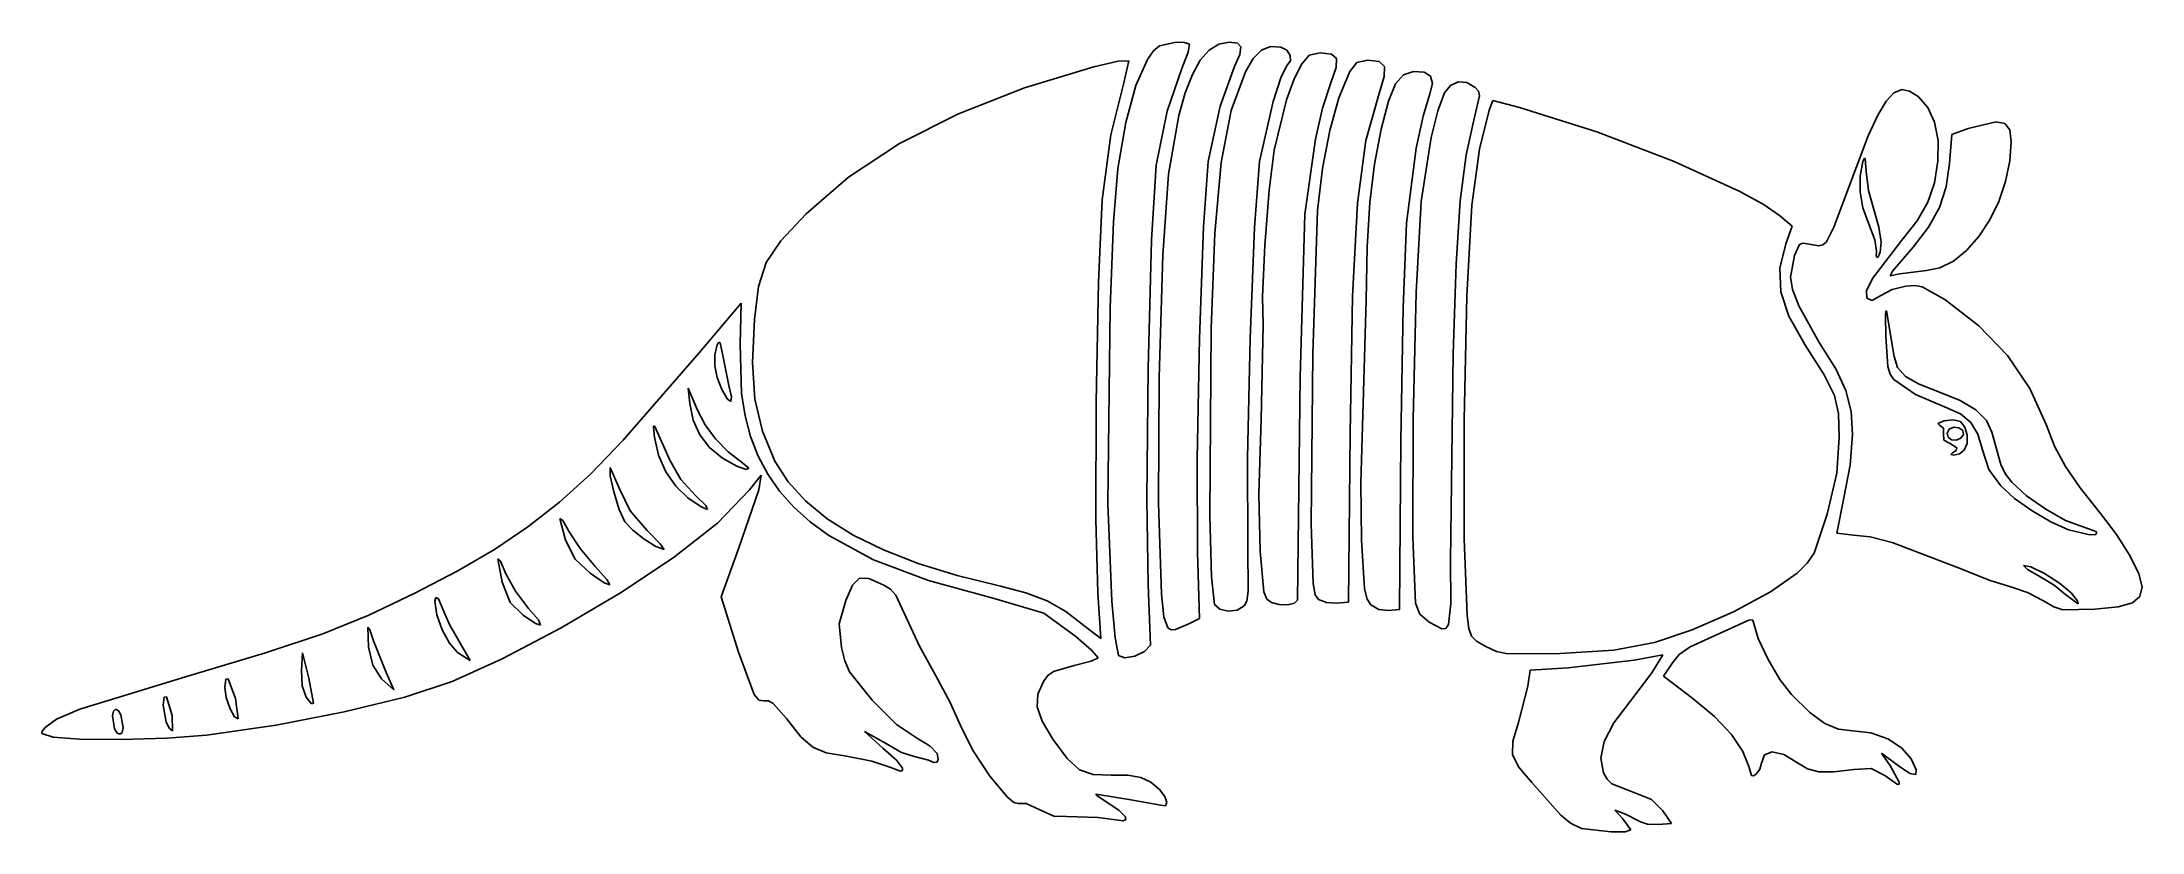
# Model space of a CAD drawing. Extents: x 170 to 324, y 206 to 264.
import ezdxf

# ---------------------------------------------------------------- set-up
doc = ezdxf.new("R2010")
doc.units = 0

msp = doc.modelspace()

# ---------------------------------------------------------------- linework, layer by layer
at = {"layer": 'Layer 1'}
for p, q in [((247.104273, 261.74516), (248.877453, 262.152145)), ((248.877453, 262.152145), (249.664197, 262.193308)), ((249.664197, 262.193308), (249.292825, 260.580887)), ((250.172968, 260.376921), (251.009308, 262.293173)), ((251.009308, 262.293173), (251.450105, 262.912668)), ((251.450105, 262.912668), (251.898171, 263.283459)), ((251.898171, 263.283459), (253.109326, 263.548517)), ((253.109326, 263.548517), (253.724342, 263.533572)), ((253.987388, 262.819334), (253.514853, 261.620394)), ((253.724342, 263.533572), (254.095613, 263.406329)), ((254.095613, 263.406329), (253.987388, 262.819334)), ((254.294605, 261.192903), (254.874863, 262.233678)), ((254.874863, 262.233678), (255.515611, 262.971934)), ((255.515611, 262.971934), (256.21877, 263.411835)), ((256.21877, 263.411835), (256.986261, 263.557543)), ((256.986261, 263.557543), (257.588008, 263.480345)), ((257.764382, 262.652858), (257.368848, 261.762636)), ((257.588008, 263.480345), (257.842409, 263.202105)), ((257.842409, 263.202105), (257.764382, 262.652858)), ((258.170297, 261.393442), (258.735691, 262.354657)), ((258.735691, 262.354657), (259.34018, 262.96355)), ((259.34018, 262.96355), (260.007142, 263.23633)), ((260.007142, 263.23633), (260.759956, 263.189207)), ((260.759956, 263.189207), (261.184608, 262.954317)), ((261.184608, 262.954317), (261.426596, 262.57818)), ((261.4475, 262.174722), (261.2089, 261.857873)), ((261.426596, 262.57818), (261.4475, 262.174722)), ((262.231593, 261.9039), (262.825998, 262.593237)), ((262.825998, 262.593237), (263.633089, 262.763794)), ((263.633089, 262.763794), (264.448984, 262.680379)), ((264.448984, 262.680379), (264.82584, 262.359224)), ((264.82584, 262.359224), (264.801681, 261.693966)), ((266.304298, 262.073791), (267.103867, 262.234628)), ((267.103867, 262.234628), (267.925531, 262.136296)), ((242.043809, 260.209886), (247.104273, 261.74516)), ((253.514853, 261.620394), (252.450961, 258.499198)), ((253.772916, 259.845447), (254.294605, 261.192903)), ((257.368848, 261.762636), (256.312587, 258.887304)), ((257.129971, 258.552181), (258.170297, 261.393442)), ((260.779775, 261.018849), (260.201659, 259.223171)), ((261.2089, 261.857873), (260.779775, 261.018849)), ((261.162949, 259.337006), (261.691246, 260.806504)), ((261.691246, 260.806504), (262.231593, 261.9039)), ((264.801681, 261.693966), (264.414535, 260.578241)), ((264.995296, 259.494452), (265.784286, 261.397797)), ((265.784286, 261.397797), (266.304298, 262.073791)), ((267.925531, 262.136296), (268.312486, 261.770306)), ((268.300865, 261.030169), (267.9268, 259.809394)), ((268.312486, 261.770306), (268.300865, 261.030169)), ((269.127484, 260.495514), (269.696903, 261.158915)), ((269.696903, 261.158915), (270.425866, 261.395559)), ((270.425866, 261.395559), (271.208543, 261.353893)), ((271.208543, 261.353893), (271.677082, 261.059574)), ((271.677082, 261.059574), (271.821518, 260.526059)), ((273.129442, 260.392805), (273.704899, 260.643335)), ((273.704899, 260.643335), (274.335804, 260.597976)), ((237.217533, 258.321631), (242.043809, 260.209886)), ((249.292825, 260.580887), (248.332815, 256.773728)), ((249.436041, 257.672414), (250.172968, 260.376921)), ((253.307874, 258.187148), (253.772916, 259.845447)), ((260.201659, 259.223171), (259.190925, 254.826304)), ((260.264365, 255.667966), (261.162949, 259.337006)), ((264.414535, 260.578241), (263.804274, 258.738824)), ((264.325707, 257.103283), (264.995296, 259.494452)), ((267.9268, 259.809394), (266.96219, 256.36755)), ((268.087031, 257.207551), (268.622547, 259.235134)), ((268.622547, 259.235134), (269.127484, 260.495514)), ((271.631888, 259.766805), (271.133759, 258.143732)), ((271.821518, 260.526059), (271.631888, 259.766805)), ((272.201307, 258.54219), (272.689109, 259.859938)), ((272.689109, 259.859938), (273.129442, 260.392805)), ((274.335804, 260.597976), (274.942483, 260.243178)), ((275.250328, 259.638594), (274.902081, 258.083744)), ((274.942483, 260.243178), (275.176881, 259.977434)), ((275.176881, 259.977434), (275.250328, 259.638594)), ((275.965017, 258.589169), (276.234151, 259.297)), ((276.234151, 259.297), (278.164098, 258.770135)), ((304.324417, 258.211895), (304.940106, 259.240727)), ((304.940106, 259.240727), (305.513487, 259.84987)), ((305.513487, 259.84987), (306.075542, 260.082003)), ((306.075542, 260.082003), (306.657255, 259.979804)), ((306.657255, 259.979804), (307.289607, 259.585954)), ((307.289607, 259.585954), (307.995101, 258.787004)), ((232.924033, 256.145185), (237.217533, 258.321631)), ((248.845415, 254.31736), (249.436041, 257.672414)), ((252.450961, 258.499198), (251.648352, 254.561721)), ((252.54005, 253.921364), (253.307874, 258.187148)), ((256.312587, 258.887304), (255.455754, 254.826304)), ((256.405009, 254.767331), (257.129971, 258.552181)), ((263.804274, 258.738824), (263.272118, 256.466664)), ((271.133759, 258.143732), (270.643717, 255.815715)), ((271.715546, 256.590256), (272.201307, 258.54219)), ((274.902081, 258.083744), (274.273455, 255.320693)), ((275.261233, 255.732234), (275.965017, 258.589169)), ((278.164098, 258.770135), (283.814405, 256.995627)), ((303.635438, 256.720695), (304.324417, 258.211895)), ((307.995101, 258.787004), (308.479698, 257.699218)), ((308.479698, 257.699218), (308.728189, 256.372671)), ((310.917966, 257.252606), (312.96343, 257.722329)), ((312.96343, 257.722329), (313.603492, 257.599376)), ((313.603492, 257.599376), (313.962876, 257.145312)), ((229.203397, 253.703648), (232.924033, 256.145185)), ((248.332815, 256.773728), (247.703988, 252.048182)), ((263.272118, 256.466664), (262.514591, 250.98985)), ((263.798482, 254.323529), (264.325707, 257.103283)), ((266.96219, 256.36755), (266.348496, 251.785489)), ((267.585296, 254.65407), (268.087031, 257.207551)), ((270.991994, 251.915891), (271.715546, 256.590256)), ((283.814405, 256.995627), (289.461224, 254.84292)), ((301.913677, 252.180474), (303.635438, 256.720695)), ((308.728189, 256.372671), (308.725366, 254.857437)), ((309.568407, 254.68731), (309.727342, 256.797272)), ((309.727342, 256.797272), (310.917966, 257.252606)), ((313.962876, 257.145312), (314.072641, 256.272274)), ((314.072641, 256.272274), (313.963845, 254.892399)), ((251.648352, 254.561721), (251.311732, 249.087178)), ((255.455754, 254.826304), (255.105988, 250.07322)), ((255.938387, 249.611047), (256.405009, 254.767331)), ((259.190925, 254.826304), (258.833777, 250.033576)), ((259.906754, 252.746383), (260.264365, 255.667966)), ((267.246914, 251.853865), (267.585296, 254.65407)), ((270.643717, 255.815715), (269.920618, 250.328393)), ((274.273455, 255.320693), (273.841877, 251.972593)), ((274.70203, 251.651308), (275.261233, 255.732234)), ((289.461224, 254.84292), (294.206998, 252.684358)), ((303.245059, 254.826304), (303.032983, 253.768442)), ((303.349693, 255.086249), (303.245059, 254.826304)), ((303.41886, 255.068501), (303.349693, 255.086249)), ((303.483263, 254.101539), (303.41886, 255.068501)), ((308.725366, 254.857437), (308.479825, 253.292123)), ((309.323463, 252.983023), (309.568407, 254.68731)), ((313.963845, 254.892399), (313.662858, 253.384041)), ((226.095712, 251.020118), (229.203397, 253.703648)), ((248.547234, 250.438608), (248.845415, 254.31736)), ((252.130691, 247.99849), (252.54005, 253.921364)), ((263.436583, 251.254433), (263.798482, 254.323529)), ((303.032983, 253.768442), (303.035089, 252.632066)), ((303.657286, 252.713649), (303.483263, 254.101539)), ((308.479825, 253.292123), (307.991542, 251.881333)), ((308.831844, 251.478492), (309.323463, 252.983023)), ((313.662858, 253.384041), (313.162721, 251.930805)), ((247.703988, 252.048182), (247.433212, 246.032178)), ((259.595496, 248.717549), (259.906754, 252.746383)), ((266.348496, 251.785489), (265.996025, 245.008676)), ((267.054404, 248.607723), (267.246914, 251.853865)), ((270.63875, 245.266744), (270.991994, 251.915891)), ((273.841877, 251.972593), (273.545187, 247.359985)), ((274.334567, 245.002346), (274.70203, 251.651308)), ((294.206998, 252.684358), (295.961508, 251.719237)), ((295.961508, 251.719237), (297.154173, 250.89228)), ((301.131459, 250.045454), (301.913677, 252.180474)), ((303.035089, 252.632066), (303.24661, 251.468436)), ((303.24661, 251.468436), (303.662782, 250.328811)), ((304.038675, 251.323418), (303.657286, 252.713649)), ((307.991542, 251.881333), (307.210837, 250.516393)), ((308.04189, 250.05571), (308.831844, 251.478492)), ((313.162721, 251.930805), (312.497575, 250.577687)), ((224.254578, 249.058441), (226.095712, 251.020118)), ((248.301601, 244.192976), (248.547234, 250.438608)), ((255.105988, 250.07322), (254.807275, 241.929434)), ((258.833777, 250.033576), (258.518193, 241.915435)), ((262.514591, 250.98985), (262.166396, 239.101405)), ((263.077643, 240.796126), (263.436583, 251.254433)), ((269.920618, 250.328393), (269.68382, 244.191721)), ((297.154173, 250.89228), (298.074763, 250.110665)), ((298.074763, 250.110665), (297.615897, 248.830469)), ((300.58843, 248.986924), (301.131459, 250.045454)), ((303.662782, 250.328811), (304.108022, 249.128723)), ((304.412339, 250.053521), (304.038675, 251.323418)), ((304.567841, 248.954948), (304.412339, 250.053521)), ((307.210837, 250.516393), (306.088029, 249.088625)), ((306.90194, 248.59667), (308.04189, 250.05571)), ((312.497575, 250.577687), (311.701558, 249.369687)), ((223.178561, 247.461815), (224.254578, 249.058441)), ((251.311732, 249.087178), (251.060039, 239.762832)), ((255.673083, 242.655486), (255.938387, 249.611047)), ((259.418476, 244.979462), (259.595496, 248.717549)), ((266.990282, 244.716431), (267.054404, 248.607723)), ((297.615897, 248.830469), (297.181512, 247.043612)), ((298.25833, 247.977507), (298.619192, 248.792752)), ((298.619192, 248.792752), (298.852173, 248.886295)), ((298.852173, 248.886295), (299.192838, 248.837287)), ((299.192838, 248.837287), (300.027815, 248.689373)), ((300.027815, 248.689373), (300.326369, 248.762746)), ((300.326369, 248.762746), (300.58843, 248.986924)), ((306.088029, 249.088625), (303.947887, 246.300805)), ((304.108022, 249.128723), (304.227588, 248.286299)), ((304.501431, 248.224148), (304.567841, 248.954948)), ((304.567841, 248.954948), (304.567841, 248.954948)), ((305.401331, 246.834712), (306.90194, 248.59667)), ((310.808809, 248.351802), (309.853467, 247.569029)), ((311.701558, 249.369687), (310.808809, 248.351802)), ((222.616733, 245.718547), (223.178561, 247.461815)), ((251.87888, 239.069829), (252.130691, 247.99849)), ((273.545187, 247.359985), (273.321224, 240.803405)), ((297.181512, 247.043612), (297.248268, 245.335446)), ((297.953399, 246.397935), (298.25833, 247.977507)), ((304.227588, 248.286299), (304.214702, 247.912315)), ((304.214702, 247.912315), (304.341596, 247.838476)), ((304.341596, 247.838476), (304.501431, 248.224148)), ((305.244483, 246.493681), (305.401331, 246.834712)), ((305.401331, 246.834712), (305.401331, 246.834712)), ((307.891559, 246.888814), (305.932878, 246.636274)), ((308.869671, 247.066367), (307.891559, 246.888814)), ((309.853467, 247.569029), (308.869671, 247.066367)), ((222.318165, 243.316943), (222.616733, 245.718547)), ((247.433212, 246.032178), (247.270929, 237.266365)), ((297.248268, 245.335446), (297.847744, 243.539906)), ((298.114498, 245.496563), (297.953399, 246.397935)), ((298.557663, 244.309699), (298.114498, 245.496563)), ((303.947887, 246.300805), (303.513466, 245.393638)), ((303.513466, 245.393638), (303.538375, 244.869812)), ((304.55149, 245.066398), (305.387754, 245.490148)), ((305.932878, 246.636274), (305.244483, 246.493681)), ((305.387754, 245.490148), (306.374652, 245.752115)), ((306.374652, 245.752115), (307.009562, 245.793201)), ((307.009562, 245.793201), (307.57994, 245.681478)), ((307.57994, 245.681478), (309.22183, 244.756738)), ((218.286658, 240.871929), (221.360586, 244.507567)), ((221.360586, 244.507567), (221.286479, 241.503666)), ((248.123723, 229.875703), (248.301601, 244.192976)), ((259.463578, 242.930117), (259.418476, 244.979462)), ((265.996025, 245.008676), (265.815084, 234.982579)), ((266.719561, 235.511745), (266.990282, 244.716431)), ((269.68382, 244.191721), (269.518955, 234.453413)), ((270.422691, 236.043359), (270.63875, 245.266744)), ((274.133018, 235.977674), (274.334567, 245.002346)), ((300.049399, 241.627578), (298.557663, 244.309699)), ((303.538375, 244.869812), (303.910898, 244.702548)), ((303.910898, 244.702548), (304.55149, 245.066398)), ((304.914991, 243.91499), (304.900912, 243.587985)), ((304.955832, 243.933991), (304.914991, 243.91499)), ((305.517774, 240.603922), (304.955832, 243.933991)), ((309.22183, 244.756738), (311.710109, 242.857426)), ((222.175376, 240.159646), (222.318165, 243.316943)), ((255.566568, 229.040605), (255.673083, 242.655486)), ((259.321894, 236.045165), (259.463578, 242.930117)), ((297.847744, 243.539906), (299.011519, 241.490929)), ((304.900912, 243.587985), (304.926854, 242.075162)), ((311.710109, 242.857426), (313.792855, 240.678716)), ((212.750937, 234.491263), (218.286658, 240.871929)), ((219.429436, 240.725033), (219.423553, 239.929025)), ((219.615585, 241.463904), (219.429436, 240.725033)), ((219.723666, 241.65432), (219.615585, 241.463904)), ((219.817558, 241.600774), (219.723666, 241.65432)), ((220.008086, 240.670155), (219.817558, 241.600774)), ((221.286479, 241.503666), (221.385418, 237.91483)), ((254.807275, 241.929434), (254.634946, 233.108064)), ((258.518193, 241.915435), (258.327065, 233.222049)), ((262.968774, 228.368004), (263.077643, 240.796126)), ((273.321224, 240.803405), (273.131227, 225.728026)), ((299.011519, 241.490929), (300.424683, 239.264319)), ((301.256825, 239.711571), (300.049399, 241.627578)), ((304.926854, 242.075162), (305.074799, 239.889309)), ((219.423553, 239.929025), (219.597336, 239.081747)), ((220.466058, 238.485996), (220.008086, 240.670155)), ((222.361644, 237.4975), (222.175376, 240.159646)), ((251.060039, 239.762832), (250.960149, 230.184154)), ((300.424683, 239.264319), (301.174468, 237.767692)), ((302.005834, 238.117923), (301.256825, 239.711571)), ((305.074799, 239.889309), (305.241852, 239.329603)), ((305.241852, 239.329603), (305.505576, 238.937716)), ((305.780507, 239.799898), (305.517774, 240.603922)), ((306.354699, 239.151992), (305.780507, 239.799898)), ((307.339811, 238.58256), (306.354699, 239.151992)), ((313.792855, 240.678716), (315.437446, 238.260841)), ((218.157409, 236.702368), (217.486165, 238.289866)), ((217.486165, 238.289866), (217.608945, 237.175244)), ((219.597336, 239.081747), (219.950184, 238.189065)), ((219.950184, 238.189065), (220.35664, 237.493667)), ((220.659302, 237.667877), (220.466058, 238.485996)), ((220.466058, 238.485996), (220.466058, 238.485996)), ((220.607921, 237.328519), (220.659302, 237.667877)), ((221.385418, 237.91483), (221.642492, 236.286588)), ((251.830561, 229.90529), (251.87888, 239.069829)), ((262.166396, 239.101405), (261.970105, 222.8366)), ((301.174468, 237.767692), (301.468359, 236.43945)), ((302.386172, 236.599383), (302.005834, 238.117923)), ((305.505576, 238.937716), (307.085692, 237.84543)), ((307.085692, 237.84543), (309.370975, 236.858715)), ((308.8353, 238.013956), (307.339811, 238.58256)), ((310.350957, 237.405633), (308.8353, 238.013956)), ((315.437446, 238.260841), (316.611263, 235.644036)), ((217.608945, 237.175244), (217.86252, 235.952475)), ((218.727032, 235.61064), (218.157409, 236.702368)), ((220.35664, 237.493667), (220.607921, 237.328519)), ((221.642492, 236.286588), (222.044174, 234.762922)), ((222.901891, 235.158959), (222.361644, 237.4975)), ((247.270929, 237.266365), (247.248784, 228.721092)), ((301.468359, 236.43945), (301.513839, 234.717996)), ((302.487584, 234.908696), (302.386172, 236.599383)), ((309.370975, 236.858715), (310.371665, 236.413803)), ((311.49224, 236.715042), (310.350957, 237.405633)), ((310.371665, 236.413803), (311.11167, 235.787454)), ((312.25851, 235.942674), (311.49224, 236.715042)), ((214.968354, 235.559964), (214.94953, 235.436891)), ((214.94953, 235.436891), (215.02675, 234.717996)), ((215.042607, 235.499988), (214.968354, 235.559964)), ((215.02675, 234.717996), (215.324092, 233.411403)), ((216.150989, 233.047643), (215.042607, 235.499988)), ((217.86252, 235.952475), (218.340214, 234.889969)), ((218.340214, 234.889969), (219.049397, 233.975449)), ((219.47891, 234.590651), (218.727032, 235.61064)), ((220.402907, 233.654235), (219.47891, 234.590651)), ((222.044174, 234.762922), (222.595115, 233.339177)), ((223.821039, 232.972478), (222.901891, 235.158959)), ((259.15389, 230.561345), (259.321894, 236.045165)), ((265.815084, 234.982579), (265.686867, 222.679469)), ((266.585225, 231.379955), (266.719561, 235.511745)), ((270.38846, 227.427443), (270.422691, 236.043359)), ((274.129072, 227.306258), (274.133018, 235.977674)), ((301.513839, 234.717996), (301.330367, 232.08581)), ((302.317652, 232.665866), (302.487584, 234.908696)), ((309.172961, 235.905246), (308.704659, 235.719034)), ((308.704659, 235.719034), (308.839031, 235.587773)), ((308.839031, 235.587773), (309.129656, 235.376679)), ((309.129656, 235.376679), (309.134808, 234.953019)), ((309.134808, 234.953019), (309.156389, 234.509619)), ((309.844483, 235.985046), (309.172961, 235.905246)), ((309.406886, 235.021159), (309.547399, 235.305346)), ((309.457547, 234.726399), (309.406886, 235.021159)), ((309.711992, 234.534297), (309.457547, 234.726399)), ((309.457547, 234.726399), (309.457547, 234.726399)), ((309.547399, 235.305346), (309.880235, 235.455663)), ((310.363585, 235.854747), (309.844483, 235.985046)), ((309.880235, 235.455663), (310.25494, 235.407089)), ((310.381538, 234.646836), (310.054876, 234.51364)), ((310.25494, 235.407089), (310.535855, 235.210381)), ((310.68931, 235.460986), (310.363585, 235.854747)), ((310.587316, 234.916293), (310.381538, 234.646836)), ((310.535855, 235.210381), (310.587316, 234.916293)), ((310.85768, 234.880227), (310.68931, 235.460986)), ((310.848131, 234.26703), (310.85768, 234.880227)), ((311.11167, 235.787454), (311.632486, 234.930864)), ((311.632486, 234.930864), (311.97561, 233.795228)), ((312.649132, 235.089018), (312.25851, 235.942674)), ((313.301442, 232.718047), (312.649132, 235.089018)), ((316.611263, 235.644036), (317.235204, 234.0677)), ((210.371049, 232.053716), (212.750937, 234.491263)), ((215.324092, 233.411403), (215.851864, 232.200128)), ((216.951463, 231.634291), (216.150989, 233.047643)), ((219.049397, 233.975449), (219.997436, 233.196643)), ((219.997436, 233.196643), (221.033376, 232.593419)), ((221.488885, 232.813226), (220.402907, 233.654235)), ((222.595115, 233.339177), (223.299969, 232.010697)), ((254.634946, 233.108064), (254.664334, 226.322229)), ((258.327065, 233.222049), (258.343281, 226.703583)), ((269.518955, 234.453413), (269.405316, 222.150303)), ((309.156389, 234.509619), (309.560099, 234.274631)), ((309.560099, 234.274631), (310.101916, 233.937438)), ((309.793488, 233.570309), (309.66163, 233.466262)), ((309.66163, 233.466262), (309.893368, 233.415969)), ((310.054876, 234.51364), (309.711992, 234.534297)), ((310.058699, 233.743376), (309.793488, 233.570309)), ((309.893368, 233.415969), (310.290358, 233.513101)), ((310.101916, 233.937438), (310.058699, 233.743376)), ((310.290358, 233.513101), (310.640101, 233.775956)), ((310.640101, 233.775956), (310.848131, 234.26703)), ((310.640101, 233.775956), (310.640101, 233.775956)), ((311.97561, 233.795228), (312.443564, 232.364113)), ((317.235204, 234.0677), (318.025703, 232.591667)), ((208.089569, 229.982494), (210.371049, 232.053716)), ((211.79385, 232.519478), (211.791647, 231.904461)), ((211.791647, 231.904461), (212.055346, 230.726046)), ((212.485533, 230.954022), (211.79385, 232.519478)), ((215.851864, 232.200128), (216.579032, 231.140332)), ((218.026793, 230.469668), (216.951463, 231.634291)), ((221.033376, 232.593419), (221.717226, 232.350626)), ((221.904556, 232.462146), (221.488885, 232.813226)), ((221.488885, 232.813226), (221.488885, 232.813226)), ((221.717226, 232.350626), (221.904556, 232.462146)), ((222.823614, 231.939874), (221.967767, 230.881542)), ((222.644295, 230.885447), (222.823614, 231.939874)), ((223.299969, 232.010697), (224.163387, 230.772827)), ((224.779776, 231.46897), (223.821039, 232.972478)), ((301.330367, 232.08581), (300.622882, 229.092183)), ((301.840361, 230.293154), (302.317652, 232.665866)), ((312.443564, 232.364113), (313.30117, 231.178375)), ((313.647686, 232.033), (313.301442, 232.718047)), ((314.104365, 231.438124), (313.647686, 232.033)), ((318.025703, 232.591667), (319.102062, 231.021247)), ((205.786317, 228.175951), (208.089569, 229.982494)), ((212.055346, 230.726046), (212.457949, 229.451726)), ((213.26315, 229.353506), (212.485533, 230.954022)), ((216.579032, 231.140332), (217.474563, 230.288178)), ((217.474563, 230.288178), (218.444421, 229.629967)), ((218.784254, 229.741653), (218.026793, 230.469668)), ((218.026793, 230.469668), (218.026793, 230.469668)), ((221.967767, 230.881542), (219.629845, 228.450821)), ((221.183181, 226.652217), (222.644295, 230.885447)), ((224.163387, 230.772827), (225.190024, 229.62091)), ((226.053059, 230.069076), (224.779776, 231.46897)), ((227.640607, 228.772953), (226.053059, 230.069076)), ((250.960149, 230.184154), (251.078943, 223.946615)), ((259.235164, 226.390722), (259.15389, 230.561345)), ((266.632698, 227.204981), (266.585225, 231.379955)), ((301.34194, 227.71347), (301.840361, 230.293154)), ((313.30117, 231.178375), (314.311192, 230.256909)), ((315.18108, 230.452011), (314.104365, 231.438124)), ((314.311192, 230.256909), (315.589317, 229.336902)), ((316.595384, 229.456364), (315.18108, 230.452011)), ((319.102062, 231.021247), (320.583579, 229.161753)), ((208.328154, 228.633721), (208.116144, 228.774668)), ((208.116144, 228.774668), (208.539791, 227.196763)), ((208.799662, 227.817745), (208.328154, 228.633721)), ((212.457949, 229.451726), (212.872457, 228.548997)), ((212.872457, 228.548997), (213.448059, 227.926719)), ((214.502047, 227.904983), (213.26315, 229.353506)), ((219.629845, 228.450821), (216.402256, 225.910155)), ((218.444421, 229.629967), (218.902224, 229.454772)), ((218.902224, 229.454772), (218.784254, 229.741653)), ((225.190024, 229.62091), (226.384531, 228.550292)), ((226.384531, 228.550292), (227.751562, 227.556316)), ((229.542144, 227.580752), (227.640607, 228.772953)), ((247.248784, 228.721092), (247.398424, 223.366708)), ((248.40493, 222.754654), (248.123723, 229.875703)), ((252.03168, 223.274781), (251.830561, 229.90529)), ((255.682258, 224.521511), (255.566568, 229.040605)), ((300.622882, 229.092183), (299.682845, 226.252968)), ((315.589317, 229.336902), (316.962048, 228.531295)), ((318.035361, 228.648292), (316.595384, 229.456364)), ((316.962048, 228.531295), (318.255884, 227.953029)), ((319.189095, 228.224907), (318.035361, 228.648292)), ((320.583579, 229.161753), (321.757318, 227.617139)), ((203.341112, 226.532436), (205.786317, 228.175951)), ((208.539791, 227.196763), (209.241277, 225.815662)), ((209.598355, 226.605446), (208.799662, 227.817745)), ((213.448059, 227.926719), (214.277558, 227.266381)), ((214.277558, 227.266381), (215.118538, 226.74017)), ((215.447828, 226.925242), (214.502047, 227.904983)), ((214.502047, 227.904983), (214.502047, 227.904983)), ((215.728585, 226.520275), (215.447828, 226.925242)), ((227.751562, 227.556316), (231.021803, 225.779671)), ((231.757392, 226.492628), (229.542144, 227.580752)), ((263.107131, 224.033173), (262.968774, 228.368004)), ((266.867294, 223.646602), (266.632698, 227.204981)), ((270.5807, 222.600703), (270.38846, 227.427443)), ((274.354421, 221.717064), (274.129072, 227.306258)), ((302.561535, 227.572233), (301.34194, 227.71347)), ((303.779653, 227.439152), (302.561535, 227.572233)), ((305.372253, 227.026168), (303.779653, 227.439152)), ((310.022881, 225.254248), (305.372253, 227.026168)), ((318.255884, 227.953029), (319.802229, 227.598472)), ((320.329183, 227.808844), (319.189095, 228.224907)), ((319.802229, 227.598472), (320.256187, 227.628657)), ((320.256187, 227.628657), (320.329183, 227.808844)), ((320.329183, 227.808844), (320.329183, 227.808844)), ((321.757318, 227.617139), (322.722647, 226.089362)), ((200.633774, 224.950302), (203.341112, 226.532436)), ((203.786807, 225.669564), (203.593678, 225.842279)), ((203.593678, 225.842279), (203.916941, 224.128805)), ((204.188115, 224.746063), (203.786807, 225.669564)), ((209.241277, 225.815662), (210.335029, 224.787283)), ((210.70858, 225.278566), (209.598355, 226.605446)), ((216.402256, 225.910155), (212.559198, 223.372613)), ((215.118538, 226.74017), (215.728585, 226.520275)), ((219.896696, 223.076442), (221.183181, 226.652217)), ((231.021803, 225.779671), (235.03797, 224.253729)), ((234.286072, 225.508735), (231.757392, 226.492628)), ((237.127908, 224.629227), (234.286072, 225.508735)), ((254.664334, 226.322229), (254.818427, 221.498336)), ((258.343281, 226.703583), (258.371853, 223.471719)), ((259.513932, 223.429783), (259.235164, 226.390722)), ((273.131227, 225.728026), (273.155137, 222.591087)), ((299.186789, 225.529778), (298.434993, 224.803605)), ((299.682845, 226.252968), (299.186789, 225.529778)), ((315.499756, 225.267789), (314.966377, 225.360875)), ((314.966377, 225.360875), (315.249844, 225.075609)), ((322.722647, 226.089362), (323.377035, 224.759322)), ((197.544124, 223.327901), (200.633774, 224.950302)), ((203.916941, 224.128805), (204.489118, 222.652797)), ((204.872273, 223.47794), (204.188115, 224.746063)), ((210.335029, 224.787283), (211.355806, 224.088204)), ((211.544688, 224.336616), (210.70858, 225.278566)), ((210.70858, 225.278566), (210.70858, 225.278566)), ((211.355806, 224.088204), (211.759728, 223.938905)), ((211.759728, 223.938905), (211.544688, 224.336616)), ((229.486464, 223.919312), (229.003241, 222.811761)), ((229.986897, 224.425636), (229.486464, 223.919312)), ((230.686262, 224.40417), (229.986897, 224.425636)), ((231.766281, 223.928351), (230.686262, 224.40417)), ((232.246193, 223.61902), (231.766281, 223.928351)), ((235.03797, 224.253729), (239.837285, 222.941245)), ((240.28262, 223.854257), (237.127908, 224.629227)), ((242.139639, 223.368566), (240.28262, 223.854257)), ((251.078943, 223.946615), (251.235603, 219.550688)), ((255.899434, 222.5196), (255.682258, 224.521511)), ((263.255335, 223.216305), (263.107131, 224.033173)), ((298.434993, 224.803605), (296.503485, 223.44059)), ((312.543236, 224.262184), (310.022881, 225.254248)), ((314.187788, 223.746763), (312.543236, 224.262184)), ((315.249844, 225.075609), (316.117154, 224.575529)), ((316.497833, 224.765845), (315.499756, 225.267789)), ((316.117154, 224.575529), (317.211754, 223.912311)), ((317.599072, 224.062597), (316.497833, 224.765845)), ((317.211754, 223.912311), (318.041678, 223.234824)), ((318.441939, 223.365599), (317.599072, 224.062597)), ((323.377035, 224.759322), (323.61795, 223.807918)), ((194.18447, 221.720839), (197.544124, 223.327901)), ((199.077276, 223.011621), (198.99933, 222.743107)), ((198.99933, 222.743107), (199.14798, 221.758221)), ((199.26249, 222.924765), (199.077276, 223.011621)), ((199.66297, 222.008071), (199.26249, 222.924765)), ((204.489118, 222.652797), (205.432197, 221.723811)), ((205.83984, 222.216449), (204.872273, 223.47794)), ((212.559198, 223.372613), (208.205853, 220.809591)), ((221.153465, 219.023596), (219.896696, 223.076442)), ((229.003241, 222.811761), (228.505283, 221.093111)), ((232.637055, 223.180842), (232.246193, 223.61902)), ((233.437861, 221.502564), (232.637055, 223.180842)), ((239.837285, 222.941245), (243.460585, 221.87987)), ((243.686826, 222.767594), (242.139639, 223.368566)), ((245.054401, 221.989741), (243.686826, 222.767594)), ((247.398424, 223.366708), (247.62019, 220.020069)), ((248.648719, 220.082121), (248.40493, 222.754654)), ((252.208236, 221.60978), (252.03168, 223.274781)), ((252.03168, 223.274781), (252.03168, 223.274781)), ((256.299142, 222.167052), (255.899434, 222.5196)), ((255.899434, 222.5196), (255.899434, 222.5196)), ((258.085048, 222.40411), (257.553091, 222.100792)), ((258.273373, 222.758943), (258.085048, 222.40411)), ((258.371853, 223.471719), (258.273373, 222.758943)), ((259.722505, 222.909665), (259.513932, 223.429783)), ((260.059181, 222.658506), (259.722505, 222.909665)), ((260.628823, 222.498166), (260.059181, 222.658506)), ((260.059181, 222.658506), (260.059181, 222.658506)), ((261.255586, 222.485435), (260.628823, 222.498166)), ((261.761877, 222.603764), (261.255586, 222.485435)), ((261.970105, 222.8366), (261.761877, 222.603764)), ((263.49794, 222.86613), (263.255335, 223.216305)), ((264.074811, 222.647125), (263.49794, 222.86613)), ((263.49794, 222.86613), (263.49794, 222.86613)), ((264.820675, 222.601547), (264.074811, 222.647125)), ((265.686867, 222.679469), (264.820675, 222.601547)), ((267.045625, 222.901772), (266.867294, 223.646602)), ((267.315904, 222.493033), (267.045625, 222.901772)), ((267.895662, 222.13832), (267.315904, 222.493033)), ((267.315904, 222.493033), (267.315904, 222.493033)), ((270.896532, 221.812648), (270.5807, 222.600703)), ((273.155137, 222.591087), (272.995658, 221.059005)), ((296.503485, 223.44059), (293.785535, 221.977255)), ((315.269522, 223.391373), (314.187788, 223.746763)), ((316.436744, 222.784067), (315.269522, 223.391373)), ((317.182911, 222.338554), (316.436744, 222.784067)), ((316.436744, 222.784067), (316.436744, 222.784067)), ((317.834542, 222.123471), (317.182911, 222.338554)), ((318.041678, 223.234824), (318.951076, 222.547178)), ((318.91205, 222.787589), (318.441939, 223.365599)), ((318.441939, 223.365599), (318.441939, 223.365599)), ((318.951076, 222.547178), (318.91205, 222.787589)), ((321.868693, 222.341898), (320.178371, 222.165787)), ((322.92295, 222.634927), (321.868693, 222.341898)), ((323.464811, 223.103919), (322.92295, 222.634927)), ((323.61795, 223.807918), (323.464811, 223.103919)), ((190.828753, 220.371957), (194.18447, 221.720839)), ((194.25306, 220.67294), (194.101196, 220.852088)), ((194.101196, 220.852088), (194.152363, 219.384876)), ((199.14798, 221.758221), (199.533355, 220.669563)), ((200.054169, 221.04729), (199.66297, 222.008071)), ((200.748703, 219.857387), (200.054169, 221.04729)), ((208.205853, 220.809591), (203.912505, 218.53983)), ((205.432197, 221.723811), (206.341066, 221.123382)), ((206.553896, 221.380586), (205.83984, 222.216449)), ((205.83984, 222.216449), (205.83984, 222.216449)), ((206.341066, 221.123382), (206.717968, 221.012602)), ((206.717968, 221.012602), (206.553896, 221.380586)), ((228.505283, 221.093111), (228.689162, 219.379839)), ((234.375251, 219.469522), (233.437861, 221.502564)), ((243.460585, 221.87987), (245.786159, 220.175817)), ((246.37258, 220.973409), (245.054401, 221.989741)), ((247.62019, 220.020069), (246.37258, 220.973409)), ((246.37258, 220.973409), (246.37258, 220.973409)), ((252.5053, 220.796658), (252.208236, 221.60978)), ((252.744399, 220.660386), (252.5053, 220.796658)), ((254.04177, 221.096715), (253.068077, 220.678082)), ((254.818427, 221.498336), (254.04177, 221.096715)), ((256.904075, 222.024611), (256.299142, 222.167052)), ((257.553091, 222.100792), (256.904075, 222.024611)), ((268.61371, 222.068558), (267.895662, 222.13832)), ((269.405316, 222.150303), (268.61371, 222.068558)), ((271.575585, 221.208861), (270.896532, 221.812648)), ((272.515053, 220.731642), (271.575585, 221.208861)), ((271.575585, 221.208861), (271.575585, 221.208861)), ((272.804105, 220.769742), (272.515053, 220.731642)), ((272.995658, 221.059005), (272.804105, 220.769742)), ((274.480642, 220.76863), (274.354421, 221.717064)), ((274.670435, 220.207015), (274.480642, 220.76863)), ((290.635767, 219.408641), (294.97684, 221.401237)), ((293.785535, 221.977255), (290.79145, 220.661849)), ((294.97684, 221.401237), (295.217779, 221.364622)), ((295.217779, 221.364622), (295.307569, 221.023534)), ((295.307569, 221.023534), (295.594001, 220.023144)), ((320.178371, 222.165787), (317.834542, 222.123471)), ((186.644336, 218.978418), (190.828753, 220.371957)), ((194.152363, 219.384876), (194.458779, 218.088949)), ((194.505896, 219.861909), (194.25306, 220.67294)), ((195.453188, 217.546011), (194.505896, 219.861909)), ((199.533355, 220.669563), (200.064596, 219.682855)), ((200.064596, 219.682855), (200.650841, 219.003819)), ((201.57799, 218.423067), (200.748703, 219.857387)), ((200.748703, 219.857387), (200.748703, 219.857387)), ((228.689162, 219.379839), (228.919867, 218.392685)), ((235.535303, 217.348876), (234.375251, 219.469522)), ((245.786159, 220.175817), (246.929742, 219.179745)), ((248.905648, 218.790557), (248.648719, 220.082121)), ((251.235603, 219.550688), (250.805191, 219.079161)), ((253.068077, 220.678082), (252.744399, 220.660386)), ((275.045723, 219.829606), (274.670435, 220.207015)), ((275.728427, 219.433792), (275.045723, 219.829606)), ((276.48574, 219.073875), (275.728427, 219.433792)), ((275.728427, 219.433792), (275.728427, 219.433792)), ((288.031536, 219.742619), (285.067314, 219.169739)), ((290.79145, 220.661849), (288.031536, 219.742619)), ((289.837, 218.852216), (290.635767, 219.408641)), ((295.594001, 220.023144), (296.297995, 218.550437)), ((180.798584, 217.237386), (186.644336, 218.978418)), ((189.342051, 218.975307), (189.260474, 217.695649)), ((189.260474, 217.695649), (189.307245, 216.570032)), ((189.805383, 217.145586), (189.342051, 218.975307)), ((194.458779, 218.088949), (195.107137, 217.076464)), ((203.912505, 218.53983), (200.249437, 216.882072)), ((200.650841, 219.003819), (201.57799, 218.423067)), ((222.311243, 215.951168), (221.153465, 219.023596)), ((228.919867, 218.392685), (229.265371, 217.601)), ((245.673941, 218.064263), (244.151439, 217.631893)), ((246.905696, 218.369725), (245.673941, 218.064263)), ((247.418019, 218.617326), (246.905696, 218.369725)), ((246.929742, 219.179745), (247.418019, 218.617326)), ((249.361116, 218.608043), (248.905648, 218.790557)), ((248.905648, 218.790557), (248.905648, 218.790557)), ((250.08733, 218.734595), (249.361116, 218.608043)), ((250.805191, 219.079161), (250.08733, 218.734595)), ((277.334323, 218.898083), (276.48574, 219.073875)), ((281.152378, 218.925915), (277.334323, 218.898083)), ((278.777825, 216.546567), (278.952291, 217.709907)), ((278.952291, 217.709907), (281.736736, 217.889924)), ((285.067314, 219.169739), (281.152378, 218.925915)), ((281.736736, 217.889924), (286.540928, 218.456433)), ((286.540928, 218.456433), (288.630605, 218.842971)), ((288.630605, 218.842971), (287.839971, 217.525819)), ((288.691062, 217.280761), (289.351303, 218.252384)), ((289.351303, 218.252384), (289.837, 218.852216)), ((296.297995, 218.550437), (297.186596, 217.041546)), ((173.090758, 214.862052), (180.798584, 217.237386)), ((183.725359, 217.055625), (183.653516, 216.464245)), ((183.653516, 216.464245), (183.770302, 215.713029)), ((183.911511, 217.08796), (183.725359, 217.055625)), ((184.450496, 215.654555), (183.911511, 217.08796)), ((189.307245, 216.570032), (189.612343, 215.754464)), ((190.145883, 215.31813), (189.805383, 217.145586)), ((189.805383, 217.145586), (189.805383, 217.145586)), ((195.107137, 217.076464), (195.995699, 216.280355)), ((195.995699, 216.280355), (195.453188, 217.546011)), ((195.453188, 217.546011), (195.453188, 217.546011)), ((200.249437, 216.882072), (196.803669, 215.759641)), ((229.265371, 217.601), (230.923867, 215.530841)), ((236.617522, 215.368366), (235.535303, 217.348876)), ((243.425975, 216.891245), (243.012152, 215.965815)), ((243.749214, 217.331484), (243.425975, 216.891245)), ((244.151439, 217.631893), (243.749214, 217.331484)), ((278.091947, 213.896705), (278.777825, 216.546567)), ((287.839971, 217.525819), (286.225545, 215.403437)), ((290.822225, 215.658447), (288.691062, 217.280761)), ((297.186596, 217.041546), (298.026847, 215.932603)), ((171.38509, 214.146692), (173.090758, 214.862052)), ((175.528371, 214.737397), (175.459315, 214.389811)), ((175.687718, 214.874271), (175.528371, 214.737397)), ((175.895737, 214.761393), (175.687718, 214.874271)), ((176.073934, 214.461218), (175.895737, 214.761393)), ((179.2256, 215.746766), (179.155605, 215.174377)), ((179.155605, 215.174377), (179.388196, 213.91937)), ((179.397047, 215.765648), (179.2256, 215.746766)), ((179.813089, 214.41125), (179.397047, 215.765648)), ((183.770302, 215.713029), (184.046224, 214.906127)), ((184.046224, 214.906127), (184.369635, 214.305709)), ((184.628883, 214.173943), (184.450496, 215.654555)), ((184.450496, 215.654555), (184.450496, 215.654555)), ((192.376513, 214.671802), (187.40611, 213.713932)), ((189.612343, 215.754464), (189.990235, 215.26678)), ((189.990235, 215.26678), (190.145883, 215.31813)), ((196.803669, 215.759641), (192.376513, 214.671802)), ((222.650601, 215.51708), (222.311243, 215.951168)), ((223.006666, 215.480496), (222.650601, 215.51708)), ((223.344162, 215.471414), (223.006666, 215.480496)), ((223.695192, 215.281567), (223.344162, 215.471414)), ((224.662971, 214.183267), (223.695192, 215.281567)), ((230.923867, 215.530841), (232.694108, 213.754915)), ((237.367786, 213.672249), (236.617522, 215.368366)), ((243.012152, 215.965815), (242.973965, 215.048092)), ((242.973965, 215.048092), (243.333634, 214.002386)), ((286.225545, 215.403437), (285.064449, 213.874756)), ((292.40671, 214.327189), (290.822225, 215.658447)), ((298.026847, 215.932603), (299.36664, 214.636865)), ((299.36664, 214.636865), (300.456327, 213.825397)), ((170.317, 213.094837), (170.32625, 213.266748)), ((171.126191, 212.840577), (170.317, 213.094837)), ((170.32625, 213.266748), (170.549744, 213.543714)), ((170.549744, 213.543714), (171.38509, 214.146692)), ((175.459315, 214.389811), (175.612042, 213.440704)), ((175.612042, 213.440704), (175.80517, 213.122898)), ((175.80517, 213.122898), (176.012349, 213.037038)), ((176.012349, 213.037038), (176.177662, 213.175265)), ((176.245192, 213.529715), (176.073934, 214.461218)), ((176.177662, 213.175265), (176.245192, 213.529715)), ((176.245192, 213.529715), (176.245192, 213.529715)), ((179.388196, 213.91937), (179.612464, 213.465009)), ((179.612464, 213.465009), (179.84963, 213.286773)), ((179.84963, 213.286773), (179.813089, 214.41125)), ((179.813089, 214.41125), (179.813089, 214.41125)), ((187.40611, 213.713932), (182.330601, 212.981409)), ((184.369635, 214.305709), (184.628883, 214.173943)), ((225.722936, 212.850191), (224.662971, 214.183267)), ((231.88315, 212.386825), (230.348457, 213.238716)), ((230.348457, 213.238716), (231.689377, 212.023386)), ((232.694108, 213.754915), (234.166906, 212.767894)), ((238.235432, 211.90415), (237.367786, 213.672249)), ((243.333634, 214.002386), (244.113375, 212.693003)), ((277.690141, 212.540069), (278.091947, 213.896705)), ((285.064449, 213.874756), (284.363232, 212.513257)), ((293.642141, 213.023354), (292.40671, 214.327189)), ((300.456327, 213.825397), (301.451995, 213.406075)), ((301.451995, 213.406075), (302.50973, 213.286773)), ((302.50973, 213.286773), (303.831898, 213.133411)), ((303.831898, 213.133411), (305.052571, 212.707141)), ((173.061851, 212.675643), (171.126191, 212.840577)), ((176.095243, 212.650682), (173.061851, 212.675643)), ((179.445212, 212.755877), (176.095243, 212.650682)), ((182.330601, 212.981409), (179.445212, 212.755877)), ((226.577325, 212.091598), (225.722936, 212.850191)), ((227.571421, 211.690951), (226.577325, 212.091598)), ((229.050509, 211.43171), (227.571421, 211.690951)), ((231.689377, 212.023386), (232.691097, 211.149591)), ((233.068169, 211.714381), (231.88315, 212.386825)), ((233.902921, 211.434692), (233.068169, 211.714381)), ((234.166906, 212.767894), (235.158118, 212.177146)), ((235.158118, 212.177146), (235.664152, 211.636021)), ((235.664152, 211.636021), (235.745456, 211.226095)), ((239.520853, 209.971024), (238.235432, 211.90415)), ((244.113375, 212.693003), (245.153679, 211.27401)), ((277.671382, 211.56973), (277.690141, 212.540069)), ((278.106454, 210.667244), (277.671382, 211.56973)), ((284.363232, 212.513257), (284.116028, 211.303025)), ((294.489334, 211.794585), (293.642141, 213.023354)), ((294.909107, 210.688528), (294.489334, 211.794585)), ((296.623783, 211.750043), (296.049554, 211.537955)), ((297.463074, 211.557256), (296.623783, 211.750043)), ((298.471082, 210.958278), (297.463074, 211.557256)), ((305.834427, 210.729062), (304.605968, 211.666768)), ((304.605968, 211.666768), (305.248428, 210.720058)), ((305.052571, 212.707141), (306.066293, 212.058685)), ((306.066293, 212.058685), (306.767611, 211.238768)), ((230.892392, 211.069832), (229.050509, 211.43171)), ((232.201253, 210.642596), (230.892392, 211.069832)), ((232.985685, 210.354937), (232.201253, 210.642596)), ((232.691097, 211.149591), (233.136082, 210.558688)), ((233.137722, 210.401902), (232.985685, 210.354937)), ((233.136082, 210.558688), (233.137722, 210.401902)), ((235.022673, 211.148672), (233.902921, 211.434692)), ((235.426263, 210.983595), (235.022673, 211.148672)), ((235.666675, 211.009011), (235.426263, 210.983595)), ((235.745456, 211.226095), (235.666675, 211.009011)), ((245.153679, 211.27401), (246.05698, 210.455424)), ((246.05698, 210.455424), (247.052182, 210.095105)), ((247.052182, 210.095105), (248.368187, 210.050912)), ((248.368187, 210.050912), (249.589802, 210.043856)), ((249.589802, 210.043856), (250.526428, 209.886518)), ((279.066141, 209.514166), (278.106454, 210.667244)), ((284.116028, 211.303025), (284.316976, 210.228145)), ((284.316976, 210.228145), (284.56623, 209.752212)), ((295.115157, 210.034921), (294.909107, 210.688528)), ((295.256106, 209.999729), (295.115157, 210.034921)), ((295.45547, 210.124752), (295.256106, 209.999729)), ((295.724743, 210.489549), (295.45547, 210.124752)), ((295.836735, 210.922308), (295.724743, 210.489549)), ((296.049554, 211.537955), (295.836735, 210.922308)), ((299.205092, 210.51965), (298.471082, 210.958278)), ((300.0361, 210.304945), (299.205092, 210.51965)), ((301.112729, 210.2968), (300.0361, 210.304945)), ((302.583601, 210.477854), (301.112729, 210.2968)), ((303.84004, 210.540157), (302.583601, 210.477854)), ((304.832557, 210.02453), (303.84004, 210.540157)), ((305.773569, 209.383335), (304.832557, 210.02453)), ((304.832557, 210.02453), (304.832557, 210.02453)), ((305.248428, 210.720058), (305.890889, 209.545688)), ((306.658219, 210.184835), (305.834427, 210.729062)), ((307.096702, 210.092944), (306.658219, 210.184835)), ((306.767611, 211.238768), (307.137344, 210.446537)), ((307.137344, 210.446537), (307.096702, 210.092944)), ((240.78276, 208.468117), (239.520853, 209.971024)), ((247.418019, 208.648096), (247.259231, 208.661464)), ((247.259231, 208.661464), (247.315859, 208.564564)), ((247.315859, 208.564564), (247.999094, 208.110518)), ((249.799266, 208.263371), (247.418019, 208.648096)), ((250.526428, 209.886518), (251.264517, 209.55359)), ((251.264517, 209.55359), (251.890525, 209.019763)), ((251.890525, 209.019763), (252.288749, 208.48799)), ((281.203046, 207.137538), (279.066141, 209.514166)), ((284.56623, 209.752212), (284.912777, 209.416374)), ((284.912777, 209.416374), (286.357017, 208.856113)), ((286.357017, 208.856113), (287.818395, 208.279676)), ((305.879967, 209.389054), (305.773569, 209.383335)), ((305.890889, 209.545688), (305.879967, 209.389054)), ((241.266992, 208.064009), (240.78276, 208.468117)), ((241.579863, 207.990673), (241.266992, 208.064009)), ((242.164787, 207.989315), (241.579863, 207.990673)), ((243.116254, 207.54683), (242.164787, 207.989315)), ((244.190584, 207.063088), (243.116254, 207.54683)), ((245.108482, 207.029938), (244.190584, 207.063088)), ((247.418019, 206.959056), (245.108482, 207.029938)), ((249.246974, 206.728052), (247.418019, 206.959056)), ((247.418019, 206.959056), (247.418019, 206.959056)), ((247.999094, 208.110518), (248.917234, 207.497693)), ((248.917234, 207.497693), (249.379849, 207.032411)), ((249.379849, 207.032411), (249.433801, 206.809886)), ((251.982071, 207.866441), (249.799266, 208.263371)), ((252.341187, 207.827402), (251.982071, 207.866441)), ((252.288749, 208.48799), (252.441192, 208.062561)), ((252.441192, 208.062561), (252.341187, 207.827402)), ((281.909641, 206.553915), (281.203046, 207.137538)), ((285.910163, 207.20315), (285.129061, 207.500128)), ((285.129061, 207.500128), (285.720404, 206.870672)), ((287.012204, 206.639821), (285.910163, 207.20315)), ((287.818395, 208.279676), (288.646321, 207.451725)), ((288.646321, 207.451725), (289.263011, 206.539906)), ((249.433801, 206.809886), (249.246974, 206.728052)), ((282.693944, 206.169215), (281.909641, 206.553915)), ((284.877247, 205.909106), (282.693944, 206.169215)), ((282.693944, 206.169215), (282.693944, 206.169215)), ((285.886866, 205.927105), (284.877247, 205.909106)), ((285.720404, 206.870672), (286.311747, 206.059833)), ((286.311747, 206.059833), (285.886866, 205.927105)), ((287.522306, 206.476155), (287.012204, 206.639821)), ((288.298077, 206.456687), (287.522306, 206.476155)), ((289.263011, 206.539906), (288.298077, 206.456687))]:
    msp.add_line(p, q, dxfattribs=at)

doc.saveas('drawing.dxf')
